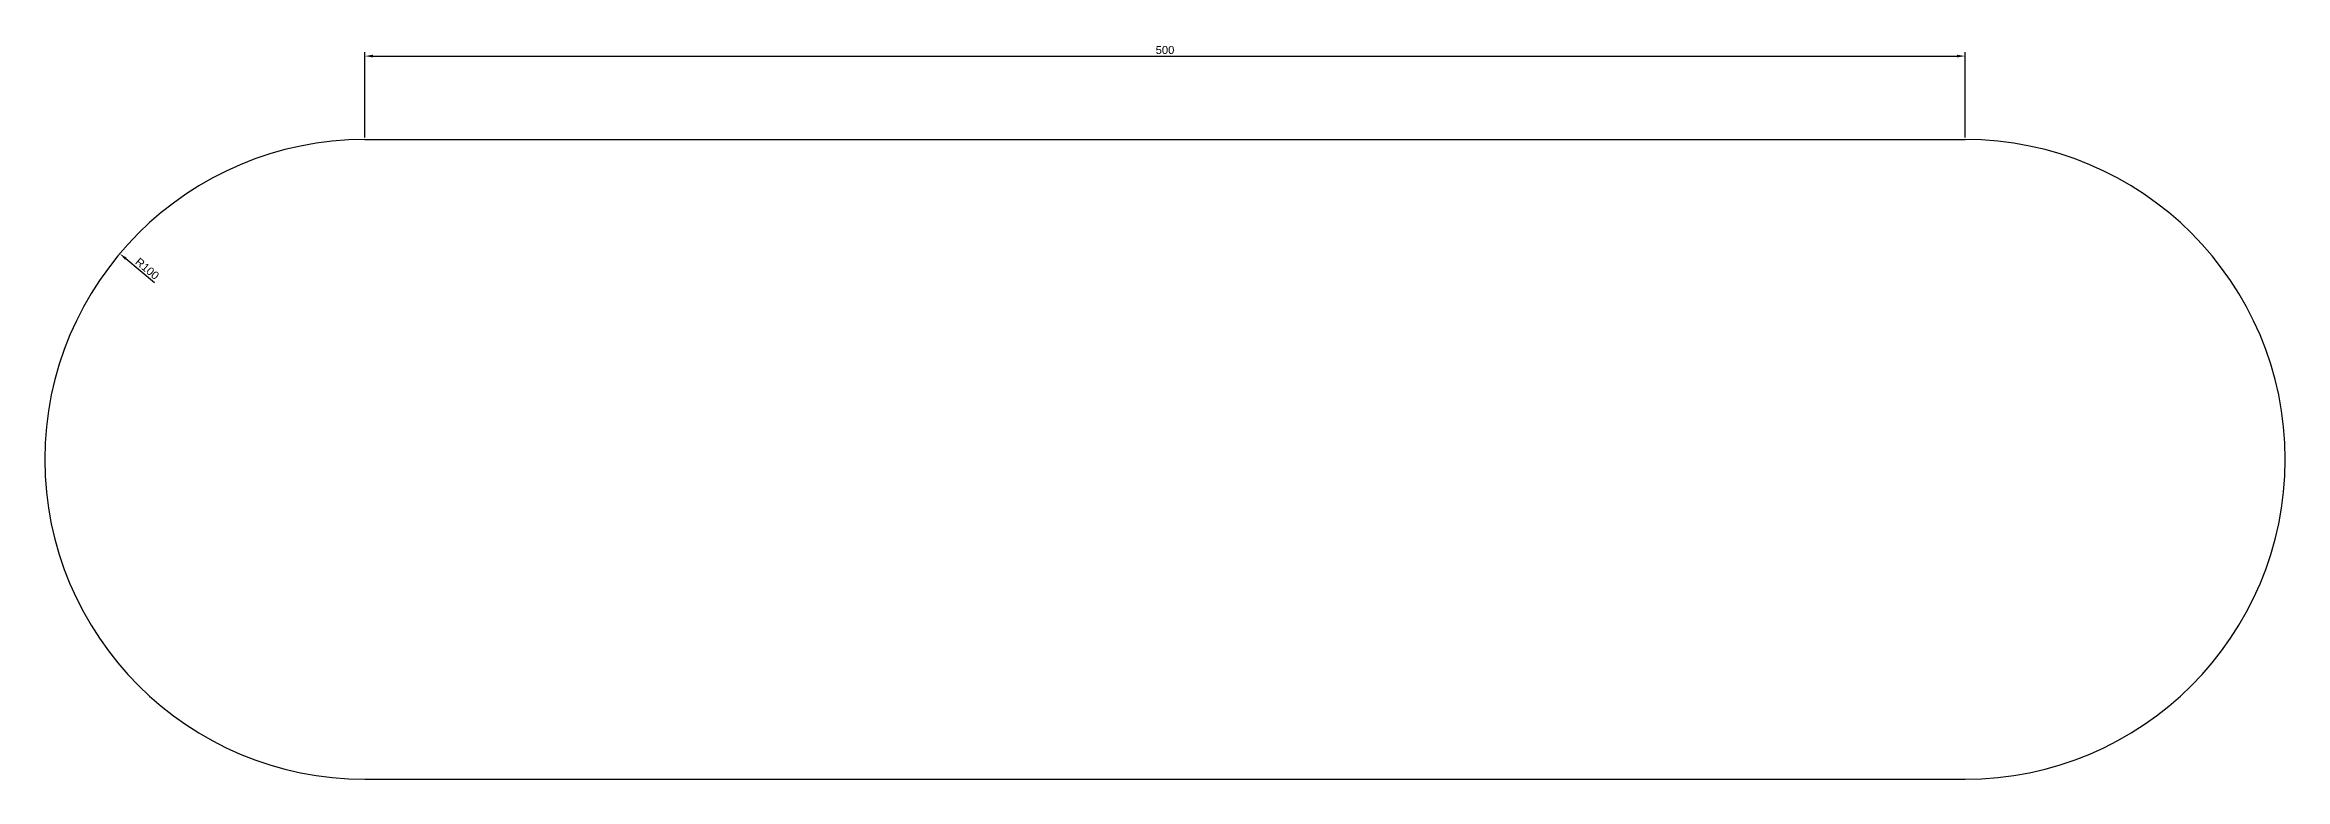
# Model space of a CAD drawing. Header units: millimetres. Extents: x 826 to 2271, y 487 to 1389.
# Drawn here: x 826 to 1526, y 487 to 716 of the extents above; entities that cross this region are included whole.
import ezdxf

# ---------------------------------------------------------------- set-up
doc = ezdxf.new("R2010")
doc.units = ezdxf.units.MM
doc.styles.get("Standard").update_dxf_attribs({"font": 'arial.ttf'})
doc.dimstyles.new('ISO-25', dxfattribs={"dimtxt": 2.5, "dimasz": 2.5, "dimexe": 1.25, "dimexo": 0.625, "dimtad": 1, "dimtxsty": 'Standard', "dimcen": 2.5, "dimadec": 0, "dimazin": 0, "dimtfac": 1, "dimtmove": 0, "dimatfit": 3, "dimfxl": 1, "dimarcsym": 0})

# ---------------------------------------------------------------- blocks, each defined once
blk = doc.blocks.new('*D21')
at = {"color": 0, "lineweight": -2, "transparency": 16777216}
for p, q in [((925.94, 687.32), (925.94, 714.04)), ((1425.94, 687.32), (1425.94, 714.04)), ((928.44, 712.79), (1423.44, 712.79))]:
    blk.add_line(p, q, dxfattribs=at)
at = {"color": 0, "transparency": 16777216}
for points in [[(928.44, 713.21), (928.44, 712.37), (925.94, 712.79)], [(1423.44, 713.21), (1423.44, 712.37), (1425.94, 712.79)]]:
    blk.add_solid(points, dxfattribs=at)
at = {"layer": 'Defpoints', "color": 0, "transparency": 16777216}
for p in [(1425.94, 712.79), (925.94, 686.69), (1425.94, 686.69)]:
    blk.add_point(p, dxfattribs=at)
at = {"color": 0, "transparency": 16777216, "insert": (1175.94, 714.69), "char_height": 2.5, "attachment_point": 5}
blk.add_mtext('500', dxfattribs=at)
blk = doc.blocks.new('*D22')
at = {"color": 0, "lineweight": -2, "transparency": 16777216}
blk.add_line((860.21, 641.91), (851.29, 649.41), dxfattribs=at)
at = {"color": 0, "transparency": 16777216}
blk.add_solid([(851.55, 649.73), (851.02, 649.09), (849.37, 651.02)], dxfattribs=at)
at = {"layer": 'Defpoints', "color": 0, "transparency": 16777216}
for p in [(849.37, 651.02), (925.94, 586.69)]:
    blk.add_point(p, dxfattribs=at)
at = {"color": 0, "transparency": 16777216, "insert": (857.93, 646.31), "char_height": 2.5, "attachment_point": 5, "rotation": 319.96502}
blk.add_mtext('R100', dxfattribs=at)

msp = doc.modelspace()

# ---------------------------------------------------------------- linework, layer by layer
for p, q in [((925.938, 686.691), (1425.938, 686.691)), ((925.938, 486.691), (1425.938, 486.691))]:
    msp.add_line(p, q)
for centre, start, end in [((925.938, 586.691), 90, 270), ((1425.938, 586.691), 270, 90)]:
    msp.add_arc(centre, 100, start, end)

# ---------------------------------------------------------------- dimensions: what is measured, and where the dimension line sits
at = {"color": 2}
dim = msp.add_linear_dim(base=(1425.938, 712.79), p1=(925.938, 686.691), p2=(1425.938, 686.691), dimstyle='ISO-25', dxfattribs=at)
dim.commit()
dim.dimension.update_dxf_attribs({"geometry": '*D21', "text_midpoint": (1175.938, 714.692)})
dim = msp.add_radius_dim(center=(925.938, 586.691), mpoint=(849.372, 651.017), dimstyle='ISO-25', dxfattribs=at)
dim.commit()
dim.dimension.update_dxf_attribs({"geometry": '*D22', "text_midpoint": (856.706, 644.855), "dimtype": 164})

doc.saveas('drawing.dxf')
